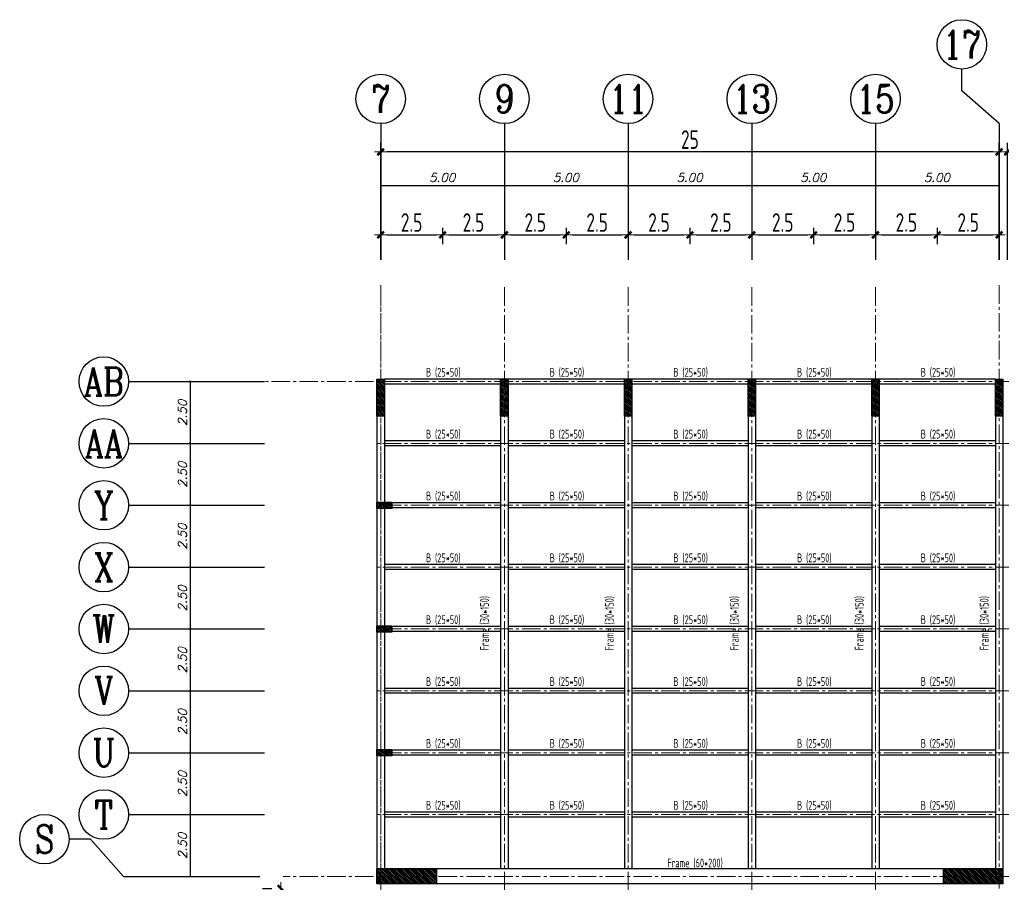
# Model space of a CAD drawing. Header units: metres. Extents: x 202848 to 204724, y 1924431 to 1925550.
# Drawn here: x 203549.89 to 203589.66, y 1924916.91 to 1924951.86 of the extents above; entities that cross this region are included whole.
import ezdxf
from ezdxf.enums import TextEntityAlignment as Align

# ---------------------------------------------------------------- set-up
doc = ezdxf.new("R2010")
doc.units = ezdxf.units.M
doc.header["$MEASUREMENT"] = 0
doc.linetypes.add('CENTER2', pattern=[1.125, 0.75, -0.125, 0.125, -0.125])
doc.layers.add('Axis', color=1, linetype='CENTER2', lineweight=5)
doc.layers.add('Dimations', color=3, linetype='Continuous', lineweight=5)
for name, color, linetype in [('Axis Name', 8, 'Continuous'), ('Columns', 2, 'Continuous'), ('Frame', 7, 'Continuous'), ('Walls', 255, 'Continuous'), ('YQ_DIM', 3, 'Continuous')]:
    doc.layers.add(name, color=color, linetype=linetype)
doc.styles.add('ROMANS', font='romans.shx', dxfattribs={"oblique": 15})
doc.styles.add('YQ_AXIS', font='COMPLEX.SHX', dxfattribs={"width": 0.8, "bigfont": 'GBCBIG.SHX'})
doc.styles.add('YQ_DIM', font='SUPEROS.SHX', dxfattribs={"width": 0.8, "bigfont": 'HZDX.SHX'})
doc.dimstyles.new('Copy(2) of DIM-50$', dxfattribs={"dimscale": 0, "dimtxt": 0.35, "dimasz": 0.03, "dimexe": 0, "dimexo": 0, "dimgap": 0.15, "dimtad": 1, "dimzin": 0, "dimdsep": 46, "dimtxsty": 'ROMANS', "dimblk1": 'OBLIQUE', "dimblk2": 'DTICK', "dimsah": 1, "dimcen": 0.1, "dimse1": 1, "dimse2": 1, "dimclrd": 2, "dimclre": 51, "dimclrt": 3, "dimaunit": 1, "dimadec": 0, "dimazin": 0, "dimtfac": 1e-05, "dimtmove": 2, "dimatfit": 0, "dimldrblk": 'DTICK', "dimfxl": 0, "dimtolj": 1, "dimtzin": 0, "dimlwe": -1, "dimarcsym": 0})
doc.dimstyles.new('yqm0_250', dxfattribs={"dimscale": 0.25, "dimtxt": 3, "dimasz": 1, "dimexe": 1.5, "dimexo": 3, "dimgap": 0.5, "dimtad": 1, "dimdec": 3, "dimdsep": 46, "dimtxsty": 'YQ_DIM', "dimblk": 'YQTICK', "dimcen": 0, "dimclrd": 256, "dimclre": 256, "dimclrt": 7, "dimadec": 1, "dimazin": 2, "dimtfac": 1, "dimtdec": 4, "dimtix": 1, "dimtmove": 2, "dimatfit": 2, "dimfxl": 1, "dimtolj": 1, "dimtzin": 0, "dimarcsym": 0})
pattern_1 = [(135, (0, 0), (-0.0353553390593, -0.0353553390593), [])]

# ---------------------------------------------------------------- blocks, each defined once
blk = doc.blocks.new('*U6')
for p, q in [((2.35, 0.1), (-2.35, 0.1)), ((2.35, -0.1), (-2.35, -0.1))]:
    blk.add_line(p, q)
blk = doc.blocks.new('*U7')
at = {"color": 0, "linetype": 'ByBlock', "lineweight": -2, "transparency": 16777216}
for p in [(-20, 0), (-15, 0), (-10, 0), (-5, 0), (0, 0), (-20, -2.5), (-15, -2.5), (-10, -2.5), (-5, -2.5), (0, -2.5), (-20, -5), (-15, -5), (-10, -5), (-5, -5), (0, -5), (-20, -7.5), (-15, -7.5), (-10, -7.5), (-5, -7.5), (0, -7.5), (-20, -10), (-15, -10), (-10, -10), (-5, -10), (0, -10), (-20, -12.5), (-15, -12.5), (-10, -12.5), (-5, -12.5), (0, -12.5), (-20, -15), (-15, -15), (-10, -15), (-5, -15), (0, -15)]:
    blk.add_blockref('*U6', p, dxfattribs=at)
blk = doc.blocks.new('_OBLIQUE')
at = {"color": 0, "linetype": 'ByBlock'}
blk.add_line((-0.5, -0.5), (0.5, 0.5), dxfattribs=at)
blk = doc.blocks.new('DTICK')
at = {"color": 3}
blk.add_line((-1, -1), (1, 1), dxfattribs=at)
for p, q in [((-1, 0), (1, 0)), ((0, 1), (0, -1))]:
    blk.add_line(p, q)
blk = doc.blocks.new('*D41')
at = {"layer": 'Defpoints', "color": 0, "lineweight": -2, "transparency": 16777216}
for p in [(203569.487, 1924945.155), (203564.487, 1924941.405), (203569.487, 1924941.405)]:
    blk.add_point(p, dxfattribs=at)
at = {"layer": 'Dimations', "color": 2, "lineweight": -2, "transparency": 16777216}
blk.add_line((203564.487, 1924945.155), (203569.457, 1924945.155), dxfattribs=at)
at = {"layer": 'Dimations', "color": 2, "lineweight": -2, "transparency": 16777216, "xscale": 0.03, "yscale": 0.03, "zscale": 0.03, "rotation": 180}
blk.add_blockref('_OBLIQUE', (203564.487, 1924945.155), dxfattribs=at)
at = {"layer": 'Dimations', "color": 2, "lineweight": -2, "transparency": 16777216, "xscale": 0.03, "yscale": 0.03, "zscale": 0.03}
blk.add_blockref('DTICK', (203569.487, 1924945.155), dxfattribs=at)
at = {"layer": 'Dimations', "color": 3, "transparency": 16777216, "insert": (203566.972, 1924945.48), "char_height": 0.35, "attachment_point": 5, "style": 'ROMANS'}
blk.add_mtext('\\A1;5.00', dxfattribs=at)
blk = doc.blocks.new('*D42')
at = {"layer": 'Defpoints', "color": 0, "lineweight": -2, "transparency": 16777216}
for p in [(203574.487, 1924945.155), (203569.487, 1924941.405), (203574.487, 1924941.405)]:
    blk.add_point(p, dxfattribs=at)
at = {"layer": 'Dimations', "color": 2, "lineweight": -2, "transparency": 16777216}
blk.add_line((203569.487, 1924945.155), (203574.457, 1924945.155), dxfattribs=at)
at = {"layer": 'Dimations', "color": 2, "lineweight": -2, "transparency": 16777216, "xscale": 0.03, "yscale": 0.03, "zscale": 0.03, "rotation": 180}
blk.add_blockref('_OBLIQUE', (203569.487, 1924945.155), dxfattribs=at)
at = {"layer": 'Dimations', "color": 2, "lineweight": -2, "transparency": 16777216, "xscale": 0.03, "yscale": 0.03, "zscale": 0.03}
blk.add_blockref('DTICK', (203574.487, 1924945.155), dxfattribs=at)
at = {"layer": 'Dimations', "color": 3, "transparency": 16777216, "insert": (203571.972, 1924945.48), "char_height": 0.35, "attachment_point": 5, "style": 'ROMANS'}
blk.add_mtext('\\A1;5.00', dxfattribs=at)
blk = doc.blocks.new('*D43')
at = {"layer": 'Defpoints', "color": 0, "lineweight": -2, "transparency": 16777216}
for p in [(203579.487, 1924945.155), (203574.487, 1924941.405), (203579.487, 1924941.405)]:
    blk.add_point(p, dxfattribs=at)
at = {"layer": 'Dimations', "color": 2, "lineweight": -2, "transparency": 16777216}
blk.add_line((203574.487, 1924945.155), (203579.457, 1924945.155), dxfattribs=at)
at = {"layer": 'Dimations', "color": 2, "lineweight": -2, "transparency": 16777216, "xscale": 0.03, "yscale": 0.03, "zscale": 0.03, "rotation": 180}
blk.add_blockref('_OBLIQUE', (203574.487, 1924945.155), dxfattribs=at)
at = {"layer": 'Dimations', "color": 2, "lineweight": -2, "transparency": 16777216, "xscale": 0.03, "yscale": 0.03, "zscale": 0.03}
blk.add_blockref('DTICK', (203579.487, 1924945.155), dxfattribs=at)
at = {"layer": 'Dimations', "color": 3, "transparency": 16777216, "insert": (203576.972, 1924945.48), "char_height": 0.35, "attachment_point": 5, "style": 'ROMANS'}
blk.add_mtext('\\A1;5.00', dxfattribs=at)
blk = doc.blocks.new('*D44')
at = {"layer": 'Defpoints', "color": 0, "lineweight": -2, "transparency": 16777216}
for p in [(203584.487, 1924945.155), (203579.487, 1924941.405), (203584.487, 1924941.405)]:
    blk.add_point(p, dxfattribs=at)
at = {"layer": 'Dimations', "color": 2, "lineweight": -2, "transparency": 16777216}
blk.add_line((203579.487, 1924945.155), (203584.457, 1924945.155), dxfattribs=at)
at = {"layer": 'Dimations', "color": 2, "lineweight": -2, "transparency": 16777216, "xscale": 0.03, "yscale": 0.03, "zscale": 0.03, "rotation": 180}
blk.add_blockref('_OBLIQUE', (203579.487, 1924945.155), dxfattribs=at)
at = {"layer": 'Dimations', "color": 2, "lineweight": -2, "transparency": 16777216, "xscale": 0.03, "yscale": 0.03, "zscale": 0.03}
blk.add_blockref('DTICK', (203584.487, 1924945.155), dxfattribs=at)
at = {"layer": 'Dimations', "color": 3, "transparency": 16777216, "insert": (203581.972, 1924945.48), "char_height": 0.35, "attachment_point": 5, "style": 'ROMANS'}
blk.add_mtext('\\A1;5.00', dxfattribs=at)
blk = doc.blocks.new('*D45')
at = {"layer": 'Defpoints', "color": 0, "lineweight": -2, "transparency": 16777216}
for p in [(203589.487, 1924945.155), (203584.487, 1924941.405), (203589.487, 1924941.405)]:
    blk.add_point(p, dxfattribs=at)
at = {"layer": 'Dimations', "color": 2, "lineweight": -2, "transparency": 16777216}
blk.add_line((203584.487, 1924945.155), (203589.457, 1924945.155), dxfattribs=at)
at = {"layer": 'Dimations', "color": 2, "lineweight": -2, "transparency": 16777216, "xscale": 0.03, "yscale": 0.03, "zscale": 0.03, "rotation": 180}
blk.add_blockref('_OBLIQUE', (203584.487, 1924945.155), dxfattribs=at)
at = {"layer": 'Dimations', "color": 2, "lineweight": -2, "transparency": 16777216, "xscale": 0.03, "yscale": 0.03, "zscale": 0.03}
blk.add_blockref('DTICK', (203589.487, 1924945.155), dxfattribs=at)
at = {"layer": 'Dimations', "color": 3, "transparency": 16777216, "insert": (203586.972, 1924945.48), "char_height": 0.35, "attachment_point": 5, "style": 'ROMANS'}
blk.add_mtext('\\A1;5.00', dxfattribs=at)
blk = doc.blocks.new('YQTICK')
blk.add_line((-1, 0), (1, 0))
at = {"const_width": 0.4}
blk.add_lwpolyline([(0.53, 0.53), (-0.53, -0.53)], dxfattribs=at)
blk = doc.blocks.new('*D57')
at = {"layer": 'Defpoints', "color": 0, "transparency": 16777216}
for p in [(203589.827, 1924946.512), (203589.827, 1924941.405), (203614.827, 1924941.405)]:
    blk.add_point(p, dxfattribs=at)
at = {"layer": 'Dimations', "lineweight": -2, "transparency": 16777216}
for p, q in [((203589.827, 1924942.155), (203589.827, 1924946.887)), ((203614.827, 1924942.155), (203614.827, 1924946.887)), ((203614.577, 1924946.512), (203590.077, 1924946.512))]:
    blk.add_line(p, q, dxfattribs=at)
at = {"layer": 'Dimations', "lineweight": -2, "transparency": 16777216, "xscale": 0.25, "yscale": 0.25, "zscale": 0.25, "rotation": 180}
blk.add_blockref('YQTICK', (203589.827, 1924946.512), dxfattribs=at)
at = {"layer": 'Dimations', "lineweight": -2, "transparency": 16777216, "xscale": 0.25, "yscale": 0.25, "zscale": 0.25}
blk.add_blockref('YQTICK', (203614.827, 1924946.512), dxfattribs=at)
at = {"layer": 'Dimations', "color": 7, "transparency": 16777216, "insert": (203602.327, 1924947.012), "char_height": 0.75, "attachment_point": 5, "style": 'YQ_DIM'}
blk.add_mtext('\\A1;25', dxfattribs=at)
blk = doc.blocks.new('*D58')
at = {"layer": 'Defpoints', "color": 0, "transparency": 16777216}
for p in [(203564.487, 1924946.512), (203564.487, 1924941.405), (203589.487, 1924941.405)]:
    blk.add_point(p, dxfattribs=at)
at = {"layer": 'Dimations', "lineweight": -2, "transparency": 16777216}
for p, q in [((203564.487, 1924942.155), (203564.487, 1924946.887)), ((203589.487, 1924942.155), (203589.487, 1924946.887)), ((203589.237, 1924946.512), (203564.737, 1924946.512))]:
    blk.add_line(p, q, dxfattribs=at)
at = {"layer": 'Dimations', "lineweight": -2, "transparency": 16777216, "xscale": 0.25, "yscale": 0.25, "zscale": 0.25}
for p, rotation in [((203564.487, 1924946.512), 179.9999999989328), ((203589.487, 1924946.512), 359.9999999989328)]:
    blk.add_blockref('YQTICK', p, dxfattribs=dict(at, rotation=rotation))
at = {"layer": 'Dimations', "color": 7, "transparency": 16777216, "insert": (203576.987, 1924947.012), "char_height": 0.75, "attachment_point": 5, "rotation": 360, "style": 'YQ_DIM'}
blk.add_mtext('\\A1;25', dxfattribs=at)
blk = doc.blocks.new('*D61')
at = {"layer": 'Defpoints', "color": 0, "transparency": 16777216}
for p in [(203560.456, 1924916.744), (203560.448, 1924886.744), (203560.448, 1924886.744)]:
    blk.add_point(p, dxfattribs=at)
at = {"layer": 'Dimations', "lineweight": -2, "transparency": 16777216}
for p, q in [((203559.706, 1924916.744), (203560.081, 1924916.744)), ((203560.456, 1924916.494), (203560.448, 1924886.994)), ((203559.698, 1924886.744), (203560.073, 1924886.744))]:
    blk.add_line(p, q, dxfattribs=at)
at = {"layer": 'Dimations', "lineweight": -2, "transparency": 16777216, "xscale": 0.25, "yscale": 0.25, "zscale": 0.25}
for p, rotation in [((203560.456, 1924916.744), 89.98404290254005), ((203560.448, 1924886.744), 269.9840429025401)]:
    blk.add_blockref('YQTICK', p, dxfattribs=dict(at, rotation=rotation))
at = {"layer": 'Dimations', "color": 7, "transparency": 16777216, "insert": (203559.952, 1924901.744), "char_height": 0.75, "attachment_point": 5, "rotation": 89.984, "style": 'YQ_DIM'}
blk.add_mtext('\\A1;30', dxfattribs=at)
blk = doc.blocks.new('*D63')
at = {"layer": 'Defpoints', "color": 0, "transparency": 16777216}
for p in [(203566.987, 1924944.202), (203569.487, 1924944.202), (203569.487, 1924943.16)]:
    blk.add_point(p, dxfattribs=at)
at = {"layer": 'Dimations', "lineweight": -2, "transparency": 16777216}
for p, q in [((203566.987, 1924943.452), (203566.987, 1924942.785)), ((203569.487, 1924943.452), (203569.487, 1924942.785)), ((203567.237, 1924943.16), (203569.237, 1924943.16))]:
    blk.add_line(p, q, dxfattribs=at)
at = {"layer": 'Dimations', "lineweight": -2, "transparency": 16777216, "xscale": 0.25, "yscale": 0.25, "zscale": 0.25, "rotation": 180}
blk.add_blockref('YQTICK', (203566.987, 1924943.16), dxfattribs=at)
at = {"layer": 'Dimations', "lineweight": -2, "transparency": 16777216, "xscale": 0.25, "yscale": 0.25, "zscale": 0.25}
blk.add_blockref('YQTICK', (203569.487, 1924943.16), dxfattribs=at)
at = {"layer": 'Dimations', "color": 7, "transparency": 16777216, "insert": (203568.237, 1924943.66), "char_height": 0.75, "attachment_point": 5, "style": 'YQ_DIM'}
blk.add_mtext('\\A1;2.5', dxfattribs=at)
blk = doc.blocks.new('*D64')
at = {"layer": 'Defpoints', "color": 0, "transparency": 16777216}
for p in [(203569.487, 1924944.202), (203571.987, 1924944.202), (203571.987, 1924943.16)]:
    blk.add_point(p, dxfattribs=at)
at = {"layer": 'Dimations', "lineweight": -2, "transparency": 16777216}
for p, q in [((203569.487, 1924943.452), (203569.487, 1924942.785)), ((203571.987, 1924943.452), (203571.987, 1924942.785)), ((203569.737, 1924943.16), (203571.737, 1924943.16))]:
    blk.add_line(p, q, dxfattribs=at)
at = {"layer": 'Dimations', "lineweight": -2, "transparency": 16777216, "xscale": 0.25, "yscale": 0.25, "zscale": 0.25, "rotation": 180}
blk.add_blockref('YQTICK', (203569.487, 1924943.16), dxfattribs=at)
at = {"layer": 'Dimations', "lineweight": -2, "transparency": 16777216, "xscale": 0.25, "yscale": 0.25, "zscale": 0.25}
blk.add_blockref('YQTICK', (203571.987, 1924943.16), dxfattribs=at)
at = {"layer": 'Dimations', "color": 7, "transparency": 16777216, "insert": (203570.737, 1924943.66), "char_height": 0.75, "attachment_point": 5, "style": 'YQ_DIM'}
blk.add_mtext('\\A1;2.5', dxfattribs=at)
blk = doc.blocks.new('*D65')
at = {"layer": 'Defpoints', "color": 0, "transparency": 16777216}
for p in [(203571.987, 1924944.202), (203574.487, 1924944.202), (203574.487, 1924943.16)]:
    blk.add_point(p, dxfattribs=at)
at = {"layer": 'Dimations', "lineweight": -2, "transparency": 16777216}
for p, q in [((203571.987, 1924943.452), (203571.987, 1924942.785)), ((203574.487, 1924943.452), (203574.487, 1924942.785)), ((203572.237, 1924943.16), (203574.237, 1924943.16))]:
    blk.add_line(p, q, dxfattribs=at)
at = {"layer": 'Dimations', "lineweight": -2, "transparency": 16777216, "xscale": 0.25, "yscale": 0.25, "zscale": 0.25, "rotation": 180}
blk.add_blockref('YQTICK', (203571.987, 1924943.16), dxfattribs=at)
at = {"layer": 'Dimations', "lineweight": -2, "transparency": 16777216, "xscale": 0.25, "yscale": 0.25, "zscale": 0.25}
blk.add_blockref('YQTICK', (203574.487, 1924943.16), dxfattribs=at)
at = {"layer": 'Dimations', "color": 7, "transparency": 16777216, "insert": (203573.237, 1924943.66), "char_height": 0.75, "attachment_point": 5, "style": 'YQ_DIM'}
blk.add_mtext('\\A1;2.5', dxfattribs=at)
blk = doc.blocks.new('*D66')
at = {"layer": 'Defpoints', "color": 0, "transparency": 16777216}
for p in [(203574.487, 1924944.202), (203576.987, 1924944.202), (203576.987, 1924943.16)]:
    blk.add_point(p, dxfattribs=at)
at = {"layer": 'Dimations', "lineweight": -2, "transparency": 16777216}
for p, q in [((203574.487, 1924943.452), (203574.487, 1924942.785)), ((203576.987, 1924943.452), (203576.987, 1924942.785)), ((203574.737, 1924943.16), (203576.737, 1924943.16))]:
    blk.add_line(p, q, dxfattribs=at)
at = {"layer": 'Dimations', "lineweight": -2, "transparency": 16777216, "xscale": 0.25, "yscale": 0.25, "zscale": 0.25, "rotation": 180}
blk.add_blockref('YQTICK', (203574.487, 1924943.16), dxfattribs=at)
at = {"layer": 'Dimations', "lineweight": -2, "transparency": 16777216, "xscale": 0.25, "yscale": 0.25, "zscale": 0.25}
blk.add_blockref('YQTICK', (203576.987, 1924943.16), dxfattribs=at)
at = {"layer": 'Dimations', "color": 7, "transparency": 16777216, "insert": (203575.737, 1924943.66), "char_height": 0.75, "attachment_point": 5, "style": 'YQ_DIM'}
blk.add_mtext('\\A1;2.5', dxfattribs=at)
blk = doc.blocks.new('*D67')
at = {"layer": 'Defpoints', "color": 0, "transparency": 16777216}
for p in [(203576.987, 1924944.202), (203579.487, 1924944.202), (203579.487, 1924943.16)]:
    blk.add_point(p, dxfattribs=at)
at = {"layer": 'Dimations', "lineweight": -2, "transparency": 16777216}
for p, q in [((203576.987, 1924943.452), (203576.987, 1924942.785)), ((203579.487, 1924943.452), (203579.487, 1924942.785)), ((203577.237, 1924943.16), (203579.237, 1924943.16))]:
    blk.add_line(p, q, dxfattribs=at)
at = {"layer": 'Dimations', "lineweight": -2, "transparency": 16777216, "xscale": 0.25, "yscale": 0.25, "zscale": 0.25, "rotation": 180}
blk.add_blockref('YQTICK', (203576.987, 1924943.16), dxfattribs=at)
at = {"layer": 'Dimations', "lineweight": -2, "transparency": 16777216, "xscale": 0.25, "yscale": 0.25, "zscale": 0.25}
blk.add_blockref('YQTICK', (203579.487, 1924943.16), dxfattribs=at)
at = {"layer": 'Dimations', "color": 7, "transparency": 16777216, "insert": (203578.237, 1924943.66), "char_height": 0.75, "attachment_point": 5, "style": 'YQ_DIM'}
blk.add_mtext('\\A1;2.5', dxfattribs=at)
blk = doc.blocks.new('*D68')
at = {"layer": 'Defpoints', "color": 0, "transparency": 16777216}
for p in [(203579.487, 1924944.202), (203581.987, 1924944.202), (203581.987, 1924943.16)]:
    blk.add_point(p, dxfattribs=at)
at = {"layer": 'Dimations', "lineweight": -2, "transparency": 16777216}
for p, q in [((203579.487, 1924943.452), (203579.487, 1924942.785)), ((203581.987, 1924943.452), (203581.987, 1924942.785)), ((203579.737, 1924943.16), (203581.737, 1924943.16))]:
    blk.add_line(p, q, dxfattribs=at)
at = {"layer": 'Dimations', "lineweight": -2, "transparency": 16777216, "xscale": 0.25, "yscale": 0.25, "zscale": 0.25, "rotation": 180}
blk.add_blockref('YQTICK', (203579.487, 1924943.16), dxfattribs=at)
at = {"layer": 'Dimations', "lineweight": -2, "transparency": 16777216, "xscale": 0.25, "yscale": 0.25, "zscale": 0.25}
blk.add_blockref('YQTICK', (203581.987, 1924943.16), dxfattribs=at)
at = {"layer": 'Dimations', "color": 7, "transparency": 16777216, "insert": (203580.737, 1924943.66), "char_height": 0.75, "attachment_point": 5, "style": 'YQ_DIM'}
blk.add_mtext('\\A1;2.5', dxfattribs=at)
blk = doc.blocks.new('*D69')
at = {"layer": 'Defpoints', "color": 0, "transparency": 16777216}
for p in [(203581.987, 1924944.202), (203584.487, 1924944.202), (203584.487, 1924943.16)]:
    blk.add_point(p, dxfattribs=at)
at = {"layer": 'Dimations', "lineweight": -2, "transparency": 16777216}
for p, q in [((203581.987, 1924943.452), (203581.987, 1924942.785)), ((203584.487, 1924943.452), (203584.487, 1924942.785)), ((203582.237, 1924943.16), (203584.237, 1924943.16))]:
    blk.add_line(p, q, dxfattribs=at)
at = {"layer": 'Dimations', "lineweight": -2, "transparency": 16777216, "xscale": 0.25, "yscale": 0.25, "zscale": 0.25, "rotation": 180}
blk.add_blockref('YQTICK', (203581.987, 1924943.16), dxfattribs=at)
at = {"layer": 'Dimations', "lineweight": -2, "transparency": 16777216, "xscale": 0.25, "yscale": 0.25, "zscale": 0.25}
blk.add_blockref('YQTICK', (203584.487, 1924943.16), dxfattribs=at)
at = {"layer": 'Dimations', "color": 7, "transparency": 16777216, "insert": (203583.237, 1924943.66), "char_height": 0.75, "attachment_point": 5, "style": 'YQ_DIM'}
blk.add_mtext('\\A1;2.5', dxfattribs=at)
blk = doc.blocks.new('*D70')
at = {"layer": 'Defpoints', "color": 0, "transparency": 16777216}
for p in [(203584.487, 1924944.202), (203586.987, 1924944.202), (203586.987, 1924943.16)]:
    blk.add_point(p, dxfattribs=at)
at = {"layer": 'Dimations', "lineweight": -2, "transparency": 16777216}
for p, q in [((203584.487, 1924943.452), (203584.487, 1924942.785)), ((203586.987, 1924943.452), (203586.987, 1924942.785)), ((203584.737, 1924943.16), (203586.737, 1924943.16))]:
    blk.add_line(p, q, dxfattribs=at)
at = {"layer": 'Dimations', "lineweight": -2, "transparency": 16777216, "xscale": 0.25, "yscale": 0.25, "zscale": 0.25, "rotation": 180}
blk.add_blockref('YQTICK', (203584.487, 1924943.16), dxfattribs=at)
at = {"layer": 'Dimations', "lineweight": -2, "transparency": 16777216, "xscale": 0.25, "yscale": 0.25, "zscale": 0.25}
blk.add_blockref('YQTICK', (203586.987, 1924943.16), dxfattribs=at)
at = {"layer": 'Dimations', "color": 7, "transparency": 16777216, "insert": (203585.737, 1924943.66), "char_height": 0.75, "attachment_point": 5, "style": 'YQ_DIM'}
blk.add_mtext('\\A1;2.5', dxfattribs=at)
blk = doc.blocks.new('*D71')
at = {"layer": 'Defpoints', "color": 0, "transparency": 16777216}
for p in [(203586.987, 1924944.202), (203589.487, 1924944.202), (203589.487, 1924943.16)]:
    blk.add_point(p, dxfattribs=at)
at = {"layer": 'Dimations', "lineweight": -2, "transparency": 16777216}
for p, q in [((203586.987, 1924943.452), (203586.987, 1924942.785)), ((203589.487, 1924943.452), (203589.487, 1924942.785)), ((203587.237, 1924943.16), (203589.237, 1924943.16))]:
    blk.add_line(p, q, dxfattribs=at)
at = {"layer": 'Dimations', "lineweight": -2, "transparency": 16777216, "xscale": 0.25, "yscale": 0.25, "zscale": 0.25, "rotation": 180}
blk.add_blockref('YQTICK', (203586.987, 1924943.16), dxfattribs=at)
at = {"layer": 'Dimations', "lineweight": -2, "transparency": 16777216, "xscale": 0.25, "yscale": 0.25, "zscale": 0.25}
blk.add_blockref('YQTICK', (203589.487, 1924943.16), dxfattribs=at)
at = {"layer": 'Dimations', "color": 7, "transparency": 16777216, "insert": (203588.237, 1924943.66), "char_height": 0.75, "attachment_point": 5, "style": 'YQ_DIM'}
blk.add_mtext('\\A1;2.5', dxfattribs=at)
blk = doc.blocks.new('*D72')
at = {"layer": 'Defpoints', "color": 0, "transparency": 16777216}
for p in [(203564.487, 1924944.202), (203566.987, 1924944.202), (203566.987, 1924943.16)]:
    blk.add_point(p, dxfattribs=at)
at = {"layer": 'Dimations', "lineweight": -2, "transparency": 16777216}
for p, q in [((203564.487, 1924943.452), (203564.487, 1924942.785)), ((203566.987, 1924943.452), (203566.987, 1924942.785)), ((203564.737, 1924943.16), (203566.737, 1924943.16))]:
    blk.add_line(p, q, dxfattribs=at)
at = {"layer": 'Dimations', "lineweight": -2, "transparency": 16777216, "xscale": 0.25, "yscale": 0.25, "zscale": 0.25, "rotation": 180}
blk.add_blockref('YQTICK', (203564.487, 1924943.16), dxfattribs=at)
at = {"layer": 'Dimations', "lineweight": -2, "transparency": 16777216, "xscale": 0.25, "yscale": 0.25, "zscale": 0.25}
blk.add_blockref('YQTICK', (203566.987, 1924943.16), dxfattribs=at)
at = {"layer": 'Dimations', "color": 7, "transparency": 16777216, "insert": (203565.737, 1924943.66), "char_height": 0.75, "attachment_point": 5, "style": 'YQ_DIM'}
blk.add_mtext('\\A1;2.5', dxfattribs=at)
blk = doc.blocks.new('*D184')
at = {"layer": 'Defpoints', "color": 0, "lineweight": -2, "transparency": 16777216}
for p in [(203556.795, 1924919.734), (203560.545, 1924919.734), (203560.545, 1924917.234)]:
    blk.add_point(p, dxfattribs=at)
at = {"layer": 'Dimations', "color": 2, "lineweight": -2, "transparency": 16777216}
blk.add_line((203556.795, 1924917.234), (203556.795, 1924919.704), dxfattribs=at)
at = {"layer": 'Dimations', "color": 2, "lineweight": -2, "transparency": 16777216, "xscale": 0.03, "yscale": 0.03, "zscale": 0.03}
for name, p, rotation in [('DTICK', (203556.795, 1924919.734), 90), ('_OBLIQUE', (203556.795, 1924917.234), 270)]:
    blk.add_blockref(name, p, dxfattribs=dict(at, rotation=rotation))
at = {"layer": 'Dimations', "color": 3, "transparency": 16777216, "insert": (203556.47, 1924918.469), "char_height": 0.35, "attachment_point": 5, "rotation": 90, "style": 'ROMANS'}
blk.add_mtext('\\A1;2.50', dxfattribs=at)
blk = doc.blocks.new('*D185')
at = {"layer": 'Defpoints', "color": 0, "lineweight": -2, "transparency": 16777216}
for p in [(203556.795, 1924922.234), (203560.545, 1924922.234), (203560.545, 1924919.734)]:
    blk.add_point(p, dxfattribs=at)
at = {"layer": 'Dimations', "color": 2, "lineweight": -2, "transparency": 16777216}
blk.add_line((203556.795, 1924919.734), (203556.795, 1924922.204), dxfattribs=at)
at = {"layer": 'Dimations', "color": 2, "lineweight": -2, "transparency": 16777216, "xscale": 0.03, "yscale": 0.03, "zscale": 0.03}
for name, p, rotation in [('DTICK', (203556.795, 1924922.234), 90), ('_OBLIQUE', (203556.795, 1924919.734), 270)]:
    blk.add_blockref(name, p, dxfattribs=dict(at, rotation=rotation))
at = {"layer": 'Dimations', "color": 3, "transparency": 16777216, "insert": (203556.47, 1924920.969), "char_height": 0.35, "attachment_point": 5, "rotation": 90, "style": 'ROMANS'}
blk.add_mtext('\\A1;2.50', dxfattribs=at)
blk = doc.blocks.new('*D186')
at = {"layer": 'Defpoints', "color": 0, "lineweight": -2, "transparency": 16777216}
for p in [(203556.795, 1924924.734), (203560.545, 1924924.734), (203560.545, 1924922.234)]:
    blk.add_point(p, dxfattribs=at)
at = {"layer": 'Dimations', "color": 2, "lineweight": -2, "transparency": 16777216}
blk.add_line((203556.795, 1924922.234), (203556.795, 1924924.704), dxfattribs=at)
at = {"layer": 'Dimations', "color": 2, "lineweight": -2, "transparency": 16777216, "xscale": 0.03, "yscale": 0.03, "zscale": 0.03}
for name, p, rotation in [('DTICK', (203556.795, 1924924.734), 90), ('_OBLIQUE', (203556.795, 1924922.234), 270)]:
    blk.add_blockref(name, p, dxfattribs=dict(at, rotation=rotation))
at = {"layer": 'Dimations', "color": 3, "transparency": 16777216, "insert": (203556.47, 1924923.469), "char_height": 0.35, "attachment_point": 5, "rotation": 90, "style": 'ROMANS'}
blk.add_mtext('\\A1;2.50', dxfattribs=at)
blk = doc.blocks.new('*D187')
at = {"layer": 'Defpoints', "color": 0, "lineweight": -2, "transparency": 16777216}
for p in [(203556.795, 1924927.234), (203560.545, 1924927.234), (203560.545, 1924924.734)]:
    blk.add_point(p, dxfattribs=at)
at = {"layer": 'Dimations', "color": 2, "lineweight": -2, "transparency": 16777216}
blk.add_line((203556.795, 1924924.734), (203556.795, 1924927.204), dxfattribs=at)
at = {"layer": 'Dimations', "color": 2, "lineweight": -2, "transparency": 16777216, "xscale": 0.03, "yscale": 0.03, "zscale": 0.03}
for name, p, rotation in [('DTICK', (203556.795, 1924927.234), 90), ('_OBLIQUE', (203556.795, 1924924.734), 270)]:
    blk.add_blockref(name, p, dxfattribs=dict(at, rotation=rotation))
at = {"layer": 'Dimations', "color": 3, "transparency": 16777216, "insert": (203556.47, 1924925.969), "char_height": 0.35, "attachment_point": 5, "rotation": 90, "style": 'ROMANS'}
blk.add_mtext('\\A1;2.50', dxfattribs=at)
blk = doc.blocks.new('*D188')
at = {"layer": 'Defpoints', "color": 0, "lineweight": -2, "transparency": 16777216}
for p in [(203556.795, 1924929.734), (203560.545, 1924929.734), (203560.545, 1924927.234)]:
    blk.add_point(p, dxfattribs=at)
at = {"layer": 'Dimations', "color": 2, "lineweight": -2, "transparency": 16777216}
blk.add_line((203556.795, 1924927.234), (203556.795, 1924929.704), dxfattribs=at)
at = {"layer": 'Dimations', "color": 2, "lineweight": -2, "transparency": 16777216, "xscale": 0.03, "yscale": 0.03, "zscale": 0.03}
for name, p, rotation in [('DTICK', (203556.795, 1924929.734), 90), ('_OBLIQUE', (203556.795, 1924927.234), 270)]:
    blk.add_blockref(name, p, dxfattribs=dict(at, rotation=rotation))
at = {"layer": 'Dimations', "color": 3, "transparency": 16777216, "insert": (203556.47, 1924928.469), "char_height": 0.35, "attachment_point": 5, "rotation": 90, "style": 'ROMANS'}
blk.add_mtext('\\A1;2.50', dxfattribs=at)
blk = doc.blocks.new('*D189')
at = {"layer": 'Defpoints', "color": 0, "lineweight": -2, "transparency": 16777216}
for p in [(203556.795, 1924932.234), (203560.545, 1924932.234), (203560.545, 1924929.734)]:
    blk.add_point(p, dxfattribs=at)
at = {"layer": 'Dimations', "color": 2, "lineweight": -2, "transparency": 16777216}
blk.add_line((203556.795, 1924929.734), (203556.795, 1924932.204), dxfattribs=at)
at = {"layer": 'Dimations', "color": 2, "lineweight": -2, "transparency": 16777216, "xscale": 0.03, "yscale": 0.03, "zscale": 0.03}
for name, p, rotation in [('DTICK', (203556.795, 1924932.234), 90), ('_OBLIQUE', (203556.795, 1924929.734), 270)]:
    blk.add_blockref(name, p, dxfattribs=dict(at, rotation=rotation))
at = {"layer": 'Dimations', "color": 3, "transparency": 16777216, "insert": (203556.47, 1924930.969), "char_height": 0.35, "attachment_point": 5, "rotation": 90, "style": 'ROMANS'}
blk.add_mtext('\\A1;2.50', dxfattribs=at)
blk = doc.blocks.new('*D190')
at = {"layer": 'Defpoints', "color": 0, "lineweight": -2, "transparency": 16777216}
for p in [(203556.795, 1924934.734), (203560.545, 1924934.734), (203560.545, 1924932.234)]:
    blk.add_point(p, dxfattribs=at)
at = {"layer": 'Dimations', "color": 2, "lineweight": -2, "transparency": 16777216}
blk.add_line((203556.795, 1924932.234), (203556.795, 1924934.704), dxfattribs=at)
at = {"layer": 'Dimations', "color": 2, "lineweight": -2, "transparency": 16777216, "xscale": 0.03, "yscale": 0.03, "zscale": 0.03}
for name, p, rotation in [('DTICK', (203556.795, 1924934.734), 90), ('_OBLIQUE', (203556.795, 1924932.234), 270)]:
    blk.add_blockref(name, p, dxfattribs=dict(at, rotation=rotation))
at = {"layer": 'Dimations', "color": 3, "transparency": 16777216, "insert": (203556.47, 1924933.469), "char_height": 0.35, "attachment_point": 5, "rotation": 90, "style": 'ROMANS'}
blk.add_mtext('\\A1;2.50', dxfattribs=at)
blk = doc.blocks.new('*D191')
at = {"layer": 'Defpoints', "color": 0, "lineweight": -2, "transparency": 16777216}
for p in [(203556.795, 1924937.234), (203560.545, 1924937.234), (203560.545, 1924934.734)]:
    blk.add_point(p, dxfattribs=at)
at = {"layer": 'Dimations', "color": 2, "lineweight": -2, "transparency": 16777216}
blk.add_line((203556.795, 1924934.734), (203556.795, 1924937.204), dxfattribs=at)
at = {"layer": 'Dimations', "color": 2, "lineweight": -2, "transparency": 16777216, "xscale": 0.03, "yscale": 0.03, "zscale": 0.03}
for name, p, rotation in [('DTICK', (203556.795, 1924937.234), 90), ('_OBLIQUE', (203556.795, 1924934.734), 270)]:
    blk.add_blockref(name, p, dxfattribs=dict(at, rotation=rotation))
at = {"layer": 'Dimations', "color": 3, "transparency": 16777216, "insert": (203556.47, 1924935.969), "char_height": 0.35, "attachment_point": 5, "rotation": 90, "style": 'ROMANS'}
blk.add_mtext('\\A1;2.50', dxfattribs=at)
blk = doc.blocks.new('*U883')
at = {"layer": 'YQ_DIM', "insert": (5.576, -0.232), "char_height": 0.35659, "attachment_point": 5, "rotation": 270, "style": 'YQ_DIM'}
blk.add_mtext_dynamic_manual_height_columns('Frame (30*150)', width=3.19714, gutter_width=1.783, heights=[1.593], dxfattribs=at)
blk = doc.blocks.new('*U884')
at = {"color": 0, "linetype": 'ByBlock', "lineweight": -2, "transparency": 16777216, "rotation": 180}
for p in [(203549.197, 1924876.254), (203554.247, 1924876.254), (203559.297, 1924876.254), (203564.347, 1924876.254), (203569.397, 1924876.254), (203574.447, 1924876.254), (203579.497, 1924876.254), (203584.547, 1924876.254), (203589.597, 1924876.254)]:
    blk.add_blockref('*U883', p, dxfattribs=at)

msp = doc.modelspace()

# ---------------------------------------------------------------- hatches: boundary and pattern name
at = {"layer": 'Columns', "transparency": 33554687}
h = msp.add_hatch(dxfattribs=at)
h.set_pattern_fill('ANSI31', color=256, scale=0.4, angle=90)
h.set_pattern_definition(pattern_1)
h.paths.add_polyline_path([(203564.637, 1924937.3335), (203564.337, 1924937.3335), (203564.337, 1924935.8335), (203564.637, 1924935.8335)])
h = msp.add_hatch(dxfattribs=at)
h.set_pattern_fill('ANSI31', color=256, scale=0.4, angle=90)
h.set_pattern_definition(pattern_1)
h.paths.add_polyline_path([(203569.637, 1924937.3335), (203569.337, 1924937.3335), (203569.337, 1924935.8335), (203569.637, 1924935.8335)])
h = msp.add_hatch(dxfattribs=at)
h.set_pattern_fill('ANSI31', color=256, scale=0.4, angle=90)
h.set_pattern_definition(pattern_1)
h.paths.add_polyline_path([(203574.637, 1924937.3335), (203574.337, 1924937.3335), (203574.337, 1924935.8335), (203574.637, 1924935.8335)])
h = msp.add_hatch(dxfattribs=at)
h.set_pattern_fill('ANSI31', color=256, scale=0.4, angle=90)
h.set_pattern_definition(pattern_1)
h.paths.add_polyline_path([(203579.637, 1924937.3335), (203579.337, 1924937.3335), (203579.337, 1924935.8335), (203579.637, 1924935.8335)])
h = msp.add_hatch(dxfattribs=at)
h.set_pattern_fill('ANSI31', color=256, scale=0.4, angle=90)
h.set_pattern_definition(pattern_1)
h.paths.add_polyline_path([(203584.637, 1924937.3335), (203584.337, 1924937.3335), (203584.337, 1924935.8335), (203584.637, 1924935.8335)])
h = msp.add_hatch(dxfattribs=at)
h.set_pattern_fill('ANSI31', color=256, scale=0.4, angle=90)
h.set_pattern_definition(pattern_1)
h.paths.add_polyline_path([(203589.637, 1924937.3335), (203589.337, 1924937.3335), (203589.337, 1924935.8335), (203589.637, 1924935.8335)])
h = msp.add_hatch(dxfattribs=at)
h.set_pattern_fill('ANSI31', color=256, scale=0.4, angle=90)
h.set_pattern_definition(pattern_1)
h.paths.add_polyline_path([(203564.337, 1924932.3585), (203564.337, 1924932.1085), (203564.937, 1924932.1085), (203564.937, 1924932.3585)])
h = msp.add_hatch(dxfattribs=at)
h.set_pattern_fill('ANSI31', color=256, scale=0.4, angle=90)
h.set_pattern_definition(pattern_1)
h.paths.add_polyline_path([(203564.337, 1924927.3585), (203564.337, 1924927.1085), (203564.937, 1924927.1085), (203564.937, 1924927.3585)])
h = msp.add_hatch(dxfattribs=at)
h.set_pattern_fill('ANSI31', color=256, scale=0.4, angle=90)
h.set_pattern_definition(pattern_1)
h.paths.add_polyline_path([(203564.337, 1924922.3585), (203564.337, 1924922.1085), (203564.937, 1924922.1085), (203564.937, 1924922.3585)])
h = msp.add_hatch(dxfattribs=at)
h.set_pattern_fill('ANSI31', color=256, scale=0.4, angle=90)
h.set_pattern_definition(pattern_1)
h.paths.add_polyline_path([(203564.337, 1924917.5335), (203564.337, 1924916.9335), (203566.737, 1924916.9335), (203566.737, 1924917.5335)])
h = msp.add_hatch(dxfattribs=at)
h.set_pattern_fill('ANSI31', color=256, scale=0.4, angle=90)
h.set_pattern_definition(pattern_1)
h.paths.add_polyline_path([(203587.237, 1924917.5335), (203587.237, 1924916.9335), (203589.637, 1924916.9335), (203589.637, 1924917.5335)])

# ---------------------------------------------------------------- linework, layer by layer
for p, q in [((203569.337, 1924937.0835), (203569.337, 1924917.5335)), ((203569.637, 1924937.0835), (203569.637, 1924917.5335)), ((203574.337, 1924937.0835), (203574.337, 1924917.5335)), ((203574.637, 1924937.0835), (203574.637, 1924917.5335)), ((203579.337, 1924937.0835), (203579.337, 1924917.5335)), ((203579.637, 1924937.0835), (203579.637, 1924917.5335)), ((203584.337, 1924937.0835), (203584.337, 1924917.5335)), ((203584.637, 1924937.0835), (203584.637, 1924917.5335)), ((203589.337, 1924935.8835), (203589.337, 1924917.5335)), ((203589.637, 1924935.8835), (203589.637, 1924917.5335))]:
    msp.add_line(p, q)
at = {"layer": 'Axis'}
for p, q in [((203564.487, 1924941.1255), (203564.487, 1924917.0835)), ((203564.487, 1924941.0455), (203564.487, 1924862.3615)), ((203569.487, 1924941.0455), (203569.487, 1924862.3615)), ((203569.487, 1924941.0455), (203569.487, 1924862.3615)), ((203574.487, 1924941.0455), (203574.487, 1924862.3615)), ((203574.487, 1924941.0455), (203574.487, 1924862.3615)), ((203579.487, 1924941.0455), (203579.487, 1924862.3615)), ((203579.487, 1924941.0455), (203579.487, 1924862.3615)), ((203584.487, 1924941.0455), (203584.487, 1924862.3615)), ((203584.487, 1924941.0455), (203584.487, 1924862.3615)), ((203589.487, 1924941.1255), (203589.487, 1924862.3615)), ((203614.827, 1924937.2335), (203556.2043, 1924937.2335)), ((203614.827, 1924934.7335), (203564.377, 1924934.7335)), ((203614.827, 1924932.2335), (203564.377, 1924932.2335)), ((203614.827, 1924929.7335), (203564.377, 1924929.7335)), ((203614.827, 1924927.2335), (203564.377, 1924927.2335)), ((203614.827, 1924924.7335), (203564.377, 1924924.7335)), ((203614.827, 1924922.2335), (203564.377, 1924922.2335)), ((203614.827, 1924919.7335), (203564.377, 1924919.7335)), ((203614.827, 1924917.2335), (203560.545, 1924917.2335))]:
    msp.add_line(p, q, dxfattribs=at)
at = {"layer": 'Axis Name'}
for p, q in [((203587.9806, 1924948.9886), (203587.9806, 1924949.8579)), ((203589.487, 1924947.6554), (203587.9806, 1924948.9886)), ((203564.487, 1924947.6554), (203564.487, 1924942.1554)), ((203569.487, 1924947.6554), (203569.487, 1924942.1554)), ((203574.487, 1924947.6554), (203574.487, 1924942.1554)), ((203579.487, 1924947.6554), (203579.487, 1924942.1554)), ((203584.487, 1924947.6554), (203584.487, 1924942.1554)), ((203589.487, 1924947.6554), (203589.487, 1924942.1554)), ((203554.295, 1924937.2335), (203559.795, 1924937.2335)), ((203554.295, 1924934.7335), (203559.795, 1924934.7335)), ((203554.295, 1924932.2335), (203559.795, 1924932.2335)), ((203554.295, 1924929.7335), (203559.795, 1924929.7335)), ((203554.295, 1924927.2335), (203559.795, 1924927.2335)), ((203554.295, 1924924.7335), (203559.795, 1924924.7335)), ((203554.295, 1924922.2335), (203559.795, 1924922.2335)), ((203554.295, 1924919.7335), (203559.795, 1924919.7335)), ((203552.7627, 1924918.7398), (203551.8934, 1924918.7398)), ((203554.0959, 1924917.2335), (203552.7627, 1924918.7398)), ((203554.0959, 1924917.2335), (203559.5959, 1924917.2335))]:
    msp.add_line(p, q, dxfattribs=at)
for centre in [(203587.9806, 1924950.8579), (203564.487, 1924948.6554), (203569.487, 1924948.6554), (203574.487, 1924948.6554), (203579.487, 1924948.6554), (203584.487, 1924948.6554), (203553.295, 1924937.2335), (203553.295, 1924934.7335), (203553.295, 1924932.2335), (203553.295, 1924929.7335), (203553.295, 1924927.2335), (203553.295, 1924924.7335), (203553.295, 1924922.2335), (203553.295, 1924919.7335), (203550.8934, 1924918.7398)]:
    msp.add_circle(centre, 1, dxfattribs=at)
at = {"layer": 'Columns'}
for points in [[(203564.637, 1924937.3335), (203564.637, 1924935.8335), (203564.337, 1924935.8335), (203564.337, 1924937.3335)], [(203569.637, 1924937.3335), (203569.637, 1924935.8335), (203569.337, 1924935.8335), (203569.337, 1924937.3335)], [(203574.637, 1924937.3335), (203574.637, 1924935.8335), (203574.337, 1924935.8335), (203574.337, 1924937.3335)], [(203579.637, 1924937.3335), (203579.637, 1924935.8335), (203579.337, 1924935.8335), (203579.337, 1924937.3335)], [(203584.637, 1924937.3335), (203584.637, 1924935.8335), (203584.337, 1924935.8335), (203584.337, 1924937.3335)], [(203589.637, 1924937.3335), (203589.637, 1924935.8335), (203589.337, 1924935.8335), (203589.337, 1924937.3335)], [(203564.337, 1924932.1085), (203564.337, 1924932.3585), (203564.937, 1924932.3585), (203564.937, 1924932.1085)], [(203564.337, 1924927.1085), (203564.337, 1924927.3585), (203564.937, 1924927.3585), (203564.937, 1924927.1085)], [(203564.337, 1924922.1085), (203564.337, 1924922.3585), (203564.937, 1924922.3585), (203564.937, 1924922.1085)], [(203564.337, 1924917.5335), (203566.737, 1924917.5335), (203566.737, 1924916.9335), (203564.337, 1924916.9335)], [(203587.237, 1924917.5335), (203589.637, 1924917.5335), (203589.637, 1924916.9335), (203587.237, 1924916.9335)]]:
    msp.add_lwpolyline(points, close=True, dxfattribs=at)
at = {"layer": 'Frame'}
for p, q in [((203564.337, 1924937.3335), (203564.337, 1924917.4835)), ((203564.637, 1924937.0835), (203564.637, 1924917.5335)), ((203589.637, 1924917.5335), (203564.337, 1924917.5335)), ((203589.637, 1924916.9335), (203564.337, 1924916.9335))]:
    msp.add_line(p, q, dxfattribs=at)
at = {"layer": 'Walls'}
for p, q in [((203589.337, 1924937.3335), (203564.637, 1924937.3335)), ((203589.337, 1924937.1335), (203564.637, 1924937.1335))]:
    msp.add_line(p, q, dxfattribs=at)

# ---------------------------------------------------------------- block references
msp.add_blockref('*U7', (203586.987, 1924934.7335))
at = {"lineweight": -2}
msp.add_blockref('*U884', (25.08, 50.98), dxfattribs=at)

# ---------------------------------------------------------------- texts
at = {"layer": 'Axis Name', "color": 7, "style": 'YQ_AXIS', "width": 0.8}
for s, p in [('17', (203587.9806, 1924950.8579)), ('7', (203564.487, 1924948.6554)), ('9', (203569.487, 1924948.6554)), ('11', (203574.487, 1924948.6554)), ('13', (203579.487, 1924948.6554)), ('15', (203584.487, 1924948.6554)), ('AB', (203553.295, 1924937.2335)), ('AA', (203553.295, 1924934.7335)), ('Y', (203553.295, 1924932.2335)), ('X', (203553.295, 1924929.7335)), ('W', (203553.295, 1924927.2335)), ('V', (203553.295, 1924924.7335)), ('U', (203553.295, 1924922.2335)), ('T', (203553.295, 1924919.7335)), ('S', (203550.8934, 1924918.7398))]:
    msp.add_text(s, height=1.125, dxfattribs=at).set_placement(p, align=Align.MIDDLE)
at = {"layer": 'YQ_DIM', "attachment_point": 5, "style": 'YQ_DIM'}
for s, insert, char_height in [('B (25*50)', (203567.0177, 1924937.5907), 0.35659), ('B (25*50)', (203572.0177, 1924937.5907), 0.35659), ('B (25*50)', (203577.0177, 1924937.5907), 0.35659), ('B (25*50)', (203582.0177, 1924937.5907), 0.35659), ('B (25*50)', (203587.0177, 1924937.5907), 0.35659), ('B (25*50)', (203567.0177, 1924935.0907), 0.35659), ('B (25*50)', (203572.0177, 1924935.0907), 0.35659), ('B (25*50)', (203577.0177, 1924935.0907), 0.35659), ('B (25*50)', (203582.0177, 1924935.0907), 0.35659), ('B (25*50)', (203587.0177, 1924935.0907), 0.35659), ('B (25*50)', (203567.0177, 1924932.5907), 0.35659), ('B (25*50)', (203572.0177, 1924932.5907), 0.35659), ('B (25*50)', (203577.0177, 1924932.5907), 0.35659), ('B (25*50)', (203582.0177, 1924932.5907), 0.35659), ('B (25*50)', (203587.0177, 1924932.5907), 0.35659), ('B (25*50)', (203567.0177, 1924930.0907), 0.35659), ('B (25*50)', (203572.0177, 1924930.0907), 0.35659), ('B (25*50)', (203577.0177, 1924930.0907), 0.35659), ('B (25*50)', (203582.0177, 1924930.0907), 0.35659), ('B (25*50)', (203587.0177, 1924930.0907), 0.35659), ('B (25*50)', (203567.0177, 1924927.5907), 0.35659), ('B (25*50)', (203572.0177, 1924927.5907), 0.35659), ('B (25*50)', (203577.0177, 1924927.5907), 0.35659), ('B (25*50)', (203582.0177, 1924927.5907), 0.35659), ('B (25*50)', (203587.0177, 1924927.5907), 0.35659), ('B (25*50)', (203567.0177, 1924925.0907), 0.35659), ('B (25*50)', (203572.0177, 1924925.0907), 0.35659), ('B (25*50)', (203577.0177, 1924925.0907), 0.35659), ('B (25*50)', (203582.0177, 1924925.0907), 0.35659), ('B (25*50)', (203587.0177, 1924925.0907), 0.35659), ('B (25*50)', (203567.0177, 1924922.5907), 0.35659), ('B (25*50)', (203572.0177, 1924922.5907), 0.35659), ('B (25*50)', (203577.0177, 1924922.5907), 0.35659), ('B (25*50)', (203582.0177, 1924922.5907), 0.35659), ('B (25*50)', (203587.0177, 1924922.5907), 0.35659), ('B (25*50)', (203567.0177, 1924920.0907), 0.35659), ('B (25*50)', (203572.0177, 1924920.0907), 0.35659), ('B (25*50)', (203577.0177, 1924920.0907), 0.35659), ('B (25*50)', (203582.0177, 1924920.0907), 0.35659), ('B (25*50)', (203587.0177, 1924920.0907), 0.35659), ('Frame (60*200)', (203577.1966, 1924917.7598), 0.356585)]:
    msp.add_mtext_dynamic_manual_height_columns(s, width=3.19714, gutter_width=1.7829, heights=[1.5932], dxfattribs=dict(at, insert=insert, char_height=char_height))

# ---------------------------------------------------------------- dimensions: what is measured, and where the dimension line sits
at = {"layer": 'Dimations'}
for p1, p2, distance, picture, middle in [((203589.487, 1924941.4054), (203564.487, 1924941.4054), -5.1069, '*D58', (203576.987, 1924947.0123)), ((203614.827, 1924941.4054), (203589.827, 1924941.4054), -5.1069, '*D57', (203602.327, 1924947.0123)), ((203564.487, 1924944.2024), (203566.987, 1924944.2024), -1.042, '*D72', (203565.737, 1924943.6604)), ((203566.987, 1924944.2024), (203569.487, 1924944.2024), -1.042, '*D63', (203568.237, 1924943.6604)), ((203569.487, 1924944.2024), (203571.987, 1924944.2024), -1.042, '*D64', (203570.737, 1924943.6604)), ((203571.987, 1924944.2024), (203574.487, 1924944.2024), -1.042, '*D65', (203573.237, 1924943.6604)), ((203574.487, 1924944.2024), (203576.987, 1924944.2024), -1.042, '*D66', (203575.737, 1924943.6604)), ((203576.987, 1924944.2024), (203579.487, 1924944.2024), -1.042, '*D67', (203578.237, 1924943.6604)), ((203579.487, 1924944.2024), (203581.987, 1924944.2024), -1.042, '*D68', (203580.737, 1924943.6604)), ((203581.987, 1924944.2024), (203584.487, 1924944.2024), -1.042, '*D69', (203583.237, 1924943.6604)), ((203584.487, 1924944.2024), (203586.987, 1924944.2024), -1.042, '*D70', (203585.737, 1924943.6604)), ((203586.987, 1924944.2024), (203589.487, 1924944.2024), -1.042, '*D71', (203588.237, 1924943.6604)), ((203560.4559, 1924916.7435), (203560.4475, 1924886.7435), 0, '*D61', (203559.9517, 1924901.7436))]:
    dim = msp.add_aligned_dim(p1=p1, p2=p2, distance=distance, dimstyle='yqm0_250', dxfattribs=at)
    dim.commit()
    dim.dimension.update_dxf_attribs({"geometry": picture, "text_midpoint": middle})
for base, p1, p2, picture, middle in [((203569.487, 1924945.1554), (203564.487, 1924941.4054), (203569.487, 1924941.4054), '*D41', (203566.972, 1924945.4804)), ((203574.487, 1924945.1554), (203569.487, 1924941.4054), (203574.487, 1924941.4054), '*D42', (203571.972, 1924945.4804)), ((203579.487, 1924945.1554), (203574.487, 1924941.4054), (203579.487, 1924941.4054), '*D43', (203576.972, 1924945.4804)), ((203584.487, 1924945.1554), (203579.487, 1924941.4054), (203584.487, 1924941.4054), '*D44', (203581.972, 1924945.4804)), ((203589.487, 1924945.1554), (203584.487, 1924941.4054), (203589.487, 1924941.4054), '*D45', (203586.972, 1924945.4804))]:
    dim = msp.add_linear_dim(base=base, p1=p1, p2=p2, dimstyle='Copy(2) of DIM-50$', override={"dimscale": 1}, dxfattribs=at)
    dim.commit()
    dim.dimension.update_dxf_attribs({"geometry": picture, "text_midpoint": middle})
for base, p1, p2, picture, middle in [((203556.795, 1924937.2335), (203560.545, 1924934.7335), (203560.545, 1924937.2335), '*D191', (203556.47, 1924935.9685)), ((203556.795, 1924934.7335), (203560.545, 1924932.2335), (203560.545, 1924934.7335), '*D190', (203556.47, 1924933.4685)), ((203556.795, 1924932.2335), (203560.545, 1924929.7335), (203560.545, 1924932.2335), '*D189', (203556.47, 1924930.9685)), ((203556.795, 1924929.7335), (203560.545, 1924927.2335), (203560.545, 1924929.7335), '*D188', (203556.47, 1924928.4685)), ((203556.795, 1924927.2335), (203560.545, 1924924.7335), (203560.545, 1924927.2335), '*D187', (203556.47, 1924925.9685)), ((203556.795, 1924924.7335), (203560.545, 1924922.2335), (203560.545, 1924924.7335), '*D186', (203556.47, 1924923.4685)), ((203556.795, 1924922.2335), (203560.545, 1924919.7335), (203560.545, 1924922.2335), '*D185', (203556.47, 1924920.9685)), ((203556.795, 1924919.7335), (203560.545, 1924917.2335), (203560.545, 1924919.7335), '*D184', (203556.47, 1924918.4685))]:
    dim = msp.add_linear_dim(base=base, p1=p1, p2=p2, angle=90, dimstyle='Copy(2) of DIM-50$', override={"dimscale": 1}, dxfattribs=at)
    dim.commit()
    dim.dimension.update_dxf_attribs({"geometry": picture, "text_midpoint": middle})

doc.saveas('drawing.dxf')
